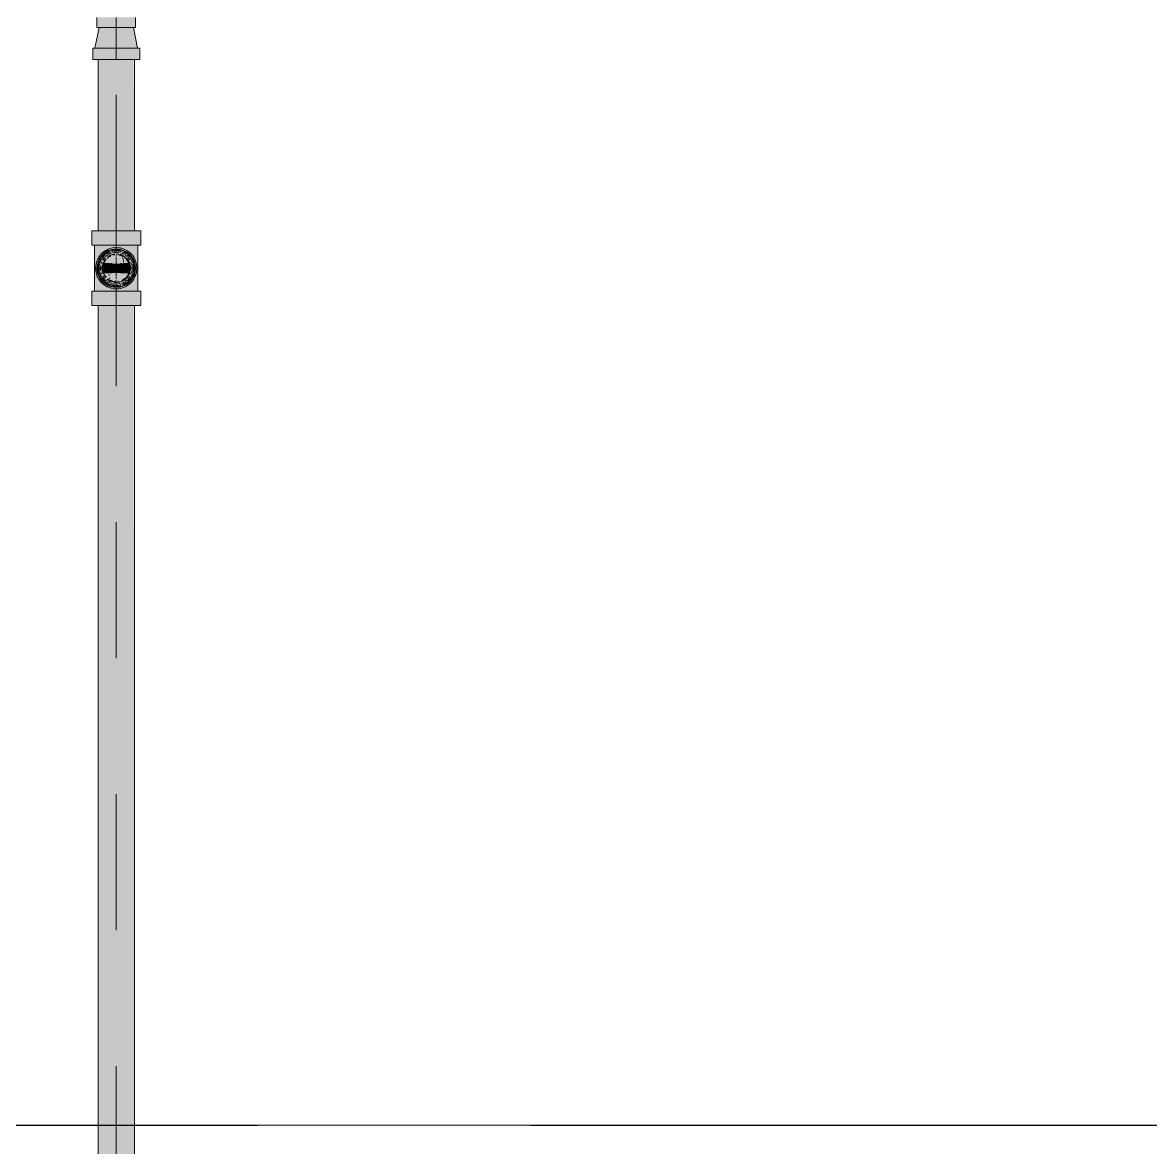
# Model space of a CAD drawing. Header units: millimetres. Extents: x -4000 to 187956, y -58990 to 162485.
# Drawn here: x 14141 to 15456, y 135424 to 136737 of the extents above; entities that cross this region are included whole.
import ezdxf

# ---------------------------------------------------------------- set-up
doc = ezdxf.new("R2010")
doc.units = ezdxf.units.MM
for name, pattern in [('Dash 1_16_', [317.5, 158.75, -158.75]), ('Grid Line', [2222.5, 1270, -317.5, 317.5, -317.5]), ('Grid Line 12_5mm', [2150, 1250, -300, 300, -300])]:
    doc.linetypes.add(name, pattern=pattern)
for name, color, linetype, lineweight in [('F-SPRN', 3, 'Continuous', 9), ('P-PIPE', 3, 'Continuous', 9), ('P-PIPE-CNTR', 3, 'Continuous', 9), ('S-GRID', 1, 'Continuous', 30)]:
    doc.layers.add(name, color=color, linetype=linetype, lineweight=lineweight)

# ---------------------------------------------------------------- blocks, each defined once
blk = doc.blocks.new('CMF2_NHAXUONG_A_rvt-1-0_000')
at = {"layer": 'S-GRID', "linetype": 'Grid Line 12_5mm', "lineweight": 9}
blk.add_line((-824.3, 135450), (183641.1, 135450), dxfattribs=at)
blk = doc.blocks.new('Sprinkler_Up - DN20-V914-0_000')
at = {"layer": 'F-SPRN', "transparency": 33554534}
for points in [[(-22.2, 0), (-3.9, 0.7), (-1.7, 2.9), (-1.2, 3.5), (-0.6, 4), (0.6, 4), (1.2, 3.5), (1.7, 2.9), (4.6, 0), (22.2, 0), (17.8, 13.2), (6.9, 21.2), (-6.9, 21.2), (-18, 13), (-20.5, 5.2)], [(0, -16.7), (4.3, -16.1), (11.8, -11.8), (16.1, -4.3), (16.1, 4.3), (9.9, 13.2), (8.3, 14.4), (0, 16.7), (-4.3, 16.1), (-11.8, 11.8), (-16.1, 4.3), (-16.1, -4.3), (-11.8, -11.8), (-8.3, -14.4)], [(0, -15.6), (7.8, -13.5), (13.5, -7.8), (15.1, -4), (15.1, 4), (13.5, 7.8), (7.8, 13.5), (0, 15.6), (-8.2, 13.2), (-11, 11), (-15.1, 4), (-15.1, -4), (-11, -11), (-7.8, -13.5)], [(-6.9, -21.2), (6.9, -21.2), (18, -13.1), (22.2, 0), (3.9, -0.7), (1.7, -2.9), (1.2, -3.5), (0.6, -4), (-0.6, -4), (-1.2, -3.5), (-1.7, -2.9), (-4.6, 0), (-22.2, 0), (-18, -13.1), (-12.4, -17.1)], [(-10.9, -5.5), (-10.9, 5.4), (-14.5, 5.4), (-14.5, -5.5)], [(-7.7, -5.5), (-7.7, 5.4), (-10.9, 5.4), (-10.9, -5.5)], [(0, -5.5), (0, 5.4), (-7.7, 5.4), (-7.7, -5.5)], [(0, 0), (5.7, 0), (2.9, 4.9), (-2.9, 4.9), (-5.7, 0)], [(2.9, -4.9), (5.7, 0), (-5.7, 0), (-2.9, -4.9)], [(0, 0), (4.6, 0), (0, 4.6), (-4.6, 0)], [(0, -4.6), (4.6, 0), (-4.6, 0)], [(0, -2.6), (1.3, 0), (-1.8, 0)], [(-1.3, 0), (1.8, 0), (0, 2.6)], [(7.7, -5.5), (7.7, 5.4), (0, 5.4), (0, -5.5)], [(10.9, -5.5), (10.9, 5.4), (7.7, 5.4), (7.7, -5.5)], [(14.5, -5.5), (14.5, 5.4), (10.9, 5.4), (10.9, -5.5)]]:
    blk.add_hatch(color=1, dxfattribs=at).paths.add_polyline_path(points)
at = {"layer": 'F-SPRN', "color": 1}
for p, q in [((-11.5, 5.4), (-14.5, 5.4)), ((-14.5, 5.4), (-11.3, 5.4)), ((-14.5, 5.4), (-14.5, 3.7)), ((-14.5, 3.3), (-14.5, 0)), ((-11.5, 5.4), (-11.5, 4)), ((-10.9, 1.9), (-10.9, 3.6)), ((-10.8, 5.4), (-8, 5.4)), ((-8.1, 5.4), (-10.8, 5.4)), ((-8.1, 5.4), (-8.1, 2.8)), ((-8.1, 2.5), (-8.1, 0.7)), ((-7.7, 4.8), (-7.7, 2.7)), ((-7.7, 4.8), (-7.7, 2.7)), ((-7.7, 2.1), (-7.7, 0.5)), ((-7.7, 2.1), (-7.7, 0.5)), ((-6.7, 5.4), (-4.7, 5.4)), ((-5.8, 3.8), (-5.8, 2.2)), ((-2.1, 0), (-2.1, 0)), ((-2.1, 0), (-2.1, -0.1)), ((0, 2.1), (-0.1, 2.1)), ((2.1, 0), (2.1, 0.1)), ((2.1, 0), (2.1, 0)), ((4.7, 5.4), (6.5, 5.4)), ((7.7, 5.4), (10.8, 5.4)), ((7.7, 5.2), (7.7, 2.7)), ((7.7, 5.2), (7.7, 2.7)), ((7.7, 2.3), (7.7, 0.5)), ((7.7, 2.3), (7.7, 0.5)), ((10.8, 5.4), (8.1, 5.4)), ((8.1, 5.4), (8.1, 2.8)), ((8.1, 2.5), (8.1, 0.4)), ((10.9, 5.4), (14.5, 5.4)), ((10.9, 3.6), (10.9, 0.2)), ((14.5, 5.4), (11.5, 5.4)), ((11.5, 5.4), (11.5, 4)), ((11.5, 3), (11.5, 0.2)), ((14.5, 5.4), (14.5, -5.5)), ((-14.5, -1.3), (-14.5, -3.7)), ((-11.1, -5.5), (-14.5, -5.5)), ((-14.5, -5.5), (-11.5, -5.5)), ((-10.9, -2.6), (-10.9, -1.3)), ((-10.8, -5.5), (-8.1, -5.5)), ((-7.8, -5.5), (-10.8, -5.5)), ((-8.1, -4.2), (-8.1, -5.5)), ((-7.7, -2.7), (-7.7, -4)), ((-7.7, -2.7), (-7.7, -4)), ((-7, -5.5), (-5.8, -5.5)), ((-4.8, -5.5), (-7, -5.5)), ((-5.8, -2.3), (-5.8, -3.8)), ((0, -2.1), (0.1, -2.1)), ((7, -5.5), (4.8, -5.5)), ((5.8, -2.2), (5.8, -3.8)), ((5.8, -5.5), (7, -5.5)), ((7.7, -0.5), (7.7, -2.3)), ((7.7, -0.5), (7.7, -2.3)), ((7.7, -2.7), (7.7, -5.4)), ((7.7, -2.7), (7.7, -5.4)), ((10.8, -5.5), (7.7, -5.5)), ((8.1, -0.4), (8.1, -2.5)), ((8.1, -2.8), (8.1, -5.5)), ((8.1, -5.5), (10.8, -5.5)), ((10.9, -0.2), (10.9, -3.6)), ((14.5, -5.5), (10.9, -5.5)), ((11.5, -0.2), (11.5, -3)), ((11.5, -4), (11.5, -5.5)), ((11.5, -5.5), (14.5, -5.5))]:
    blk.add_line(p, q, dxfattribs=at)
at = {"layer": 'F-SPRN', "color": 1, "flags": 128}
for points in [[(-0.6, 2), (-0.7, 2), (-0.8, 1.9), (-0.9, 1.9), (-0.9, 1.9), (-1, 1.8), (-1.1, 1.8), (-1.2, 1.7), (-1.2, 1.7), (-1.3, 1.6), (-1.4, 1.6), (-1.4, 1.5), (-1.5, 1.5), (-1.5, 1.4), (-1.6, 1.3), (-1.6, 1.3), (-1.7, 1.2), (-1.7, 1.1), (-1.8, 1.1), (-1.8, 1), (-1.9, 0.9), (-1.9, 0.8), (-1.9, 0.8), (-2, 0.7), (-2, 0.6), (-2, 0.5), (-2, 0.5), (-2, 0.4), (-2.1, 0.3), (-2.1, 0.2), (-2.1, 0.1), (-2.1, 0)], [(-0.5, 2), (-0.6, 2), (-0.6, 2)], [(-0.1, 2.1), (-0.1, 2.1), (-0.2, 2.1), (-0.3, 2.1), (-0.4, 2), (-0.5, 2)], [(2.1, 0.1), (2.1, 0.2), (2.1, 0.2), (2.1, 0.3), (2, 0.4), (2, 0.5), (2, 0.6), (2, 0.7), (1.9, 0.7), (1.9, 0.8), (1.9, 0.9), (1.8, 1), (1.8, 1), (1.8, 1.1), (1.7, 1.2), (1.7, 1.2), (1.6, 1.3), (1.6, 1.4), (1.5, 1.4), (1.4, 1.5), (1.4, 1.5), (1.3, 1.6), (1.3, 1.7), (1.2, 1.7), (1.1, 1.7), (1.1, 1.8), (1, 1.8), (0.9, 1.9), (0.8, 1.9), (0.8, 1.9), (0.7, 2), (0.6, 2), (0.5, 2), (0.4, 2), (0.4, 2), (0.3, 2.1), (0.2, 2.1), (0.1, 2.1), (0, 2.1)], [(-2.1, -0.1), (-2.1, -0.2), (-2.1, -0.2), (-2.1, -0.3)], [(-2.1, -0.3), (-2, -0.4), (-2, -0.5), (-2, -0.6), (-2, -0.7), (-1.9, -0.7), (-1.9, -0.8), (-1.9, -0.9), (-1.8, -1), (-1.8, -1), (-1.8, -1.1), (-1.7, -1.2), (-1.7, -1.2), (-1.6, -1.3), (-1.6, -1.4), (-1.5, -1.4), (-1.4, -1.5), (-1.4, -1.5), (-1.3, -1.6), (-1.3, -1.7), (-1.2, -1.7), (-1.1, -1.7), (-1.1, -1.8), (-1, -1.8), (-0.9, -1.9), (-0.8, -1.9), (-0.8, -1.9), (-0.7, -2), (-0.6, -2), (-0.5, -2), (-0.4, -2), (-0.4, -2), (-0.3, -2.1), (-0.2, -2.1), (-0.1, -2.1), (0, -2.1)], [(0.1, -2.1), (0.1, -2.1), (0.2, -2.1), (0.3, -2.1), (0.4, -2), (0.5, -2), (0.6, -2), (0.6, -2), (0.7, -2), (0.8, -1.9), (0.9, -1.9), (0.9, -1.9), (1, -1.8), (1.1, -1.8), (1.2, -1.7), (1.2, -1.7), (1.3, -1.6), (1.4, -1.6), (1.4, -1.5), (1.5, -1.5), (1.5, -1.4), (1.6, -1.3), (1.6, -1.3), (1.7, -1.2), (1.7, -1.1), (1.8, -1.1), (1.8, -1), (1.9, -0.9), (1.9, -0.8), (1.9, -0.8), (2, -0.7), (2, -0.6), (2, -0.5), (2, -0.5), (2, -0.4), (2.1, -0.3), (2.1, -0.2), (2.1, -0.1), (2.1, 0)]]:
    blk.add_lwpolyline(points, dxfattribs=at)
at = {"layer": 'F-SPRN', "color": 1}
for radius, start, end in [(22.2, 360, 180), (21.9, 142.518, 146.6247), (21.9, 126.6942, 142.518), (21.9, 108.2621, 125.7507), (16.7, 121.4181, 126.9869), (16.7, 121.4181, 126.9869), (16.7, 106.5995, 120), (16.7, 106.5995, 120), (15.6, 120, 121.8808), (15.6, 120, 121.8808), (15.6, 114.4363, 119.9813), (15.6, 114.4363, 119.9813), (21.9, 99.348, 107.901), (16.7, 96.4143, 105), (16.7, 96.4143, 105), (21.9, 90.145, 98.8503), (15.6, 95.5762, 100.6843), (15.6, 95.5762, 100.6843), (16.7, 83.0684, 90), (16.7, 83.0684, 90), (21.9, 72.5583, 89.4624), (15.6, 75.573, 80.5892), (15.6, 75.573, 80.5892), (15.6, 67.5614, 74.5481), (15.6, 67.5614, 74.5481), (16.7, 60, 75), (16.7, 60, 75), (15.6, 60.0187, 65.5637), (15.6, 60.0187, 65.5637), (21.9, 54.2493, 71.7379), (15.6, 58.1192, 60), (15.6, 58.1192, 60), (16.7, 53.0131, 58.5819), (16.7, 53.0131, 58.5819), (21.9, 37.482, 53.3058), (21.9, 36, 37.482), (21.9, 165.6773, 179.2615), (21.9, 146.6247, 164.8151), (16.7, 167.6802, 180), (16.7, 167.6802, 180), (16.7, 155.3879, 164.9693), (16.7, 155.3879, 164.9693), (15.6, 166.4265, 180), (15.6, 166.4265, 180), (15.6, 150.9409, 165), (15.6, 159.6139, 165), (16.7, 136.7213, 149.931), (16.7, 136.7213, 149.931), (15.6, 150.9409, 156.3845), (15.6, 138.4214, 150), (15.6, 138.4214, 150), (15.6, 126.205, 133.2078), (15.6, 126.205, 133.2078), (4.63, 155.7832, 180), (4.63, 155.7832, 180), (4.63, 109.0192, 138.2703), (4.63, 109.0192, 138.2703), (2.56, 109.0192, 168.8278), (2.56, 109.0192, 168.8278), (2.04, 109.0192, 180), (4.63, 17.9592, 90), (4.63, 17.9592, 90), (3.81, 57.0577, 90), (2.56, 14.5599, 90), (2.56, 14.5599, 90), (2.04, 10.4703, 90), (3.81, 16.1605, 43.8358), (15.6, 46.7922, 53.795), (15.6, 46.7922, 53.795), (15.6, 30, 41.5786), (15.6, 30, 41.5786), (16.7, 30, 43.2787), (16.7, 30, 43.2787), (15.6, 23.6155, 29.5646), (15.6, 15, 29.5646), (15.6, 15, 20.3861), (16.7, 15, 24.6121), (16.7, 15, 24.6121), (15.6, 360, 13.6618), (15.6, 0, 13.6618), (16.7, 360, 12.3198), (16.7, 0, 12.3198), (21.9, 15.1849, 35.2302), (21.9, 0.7385, 14.3227), (22.2, 180, 360), (21.9, 180.7385, 194.3227), (21.9, 195.1849, 213.3753), (21.9, 213.3753, 216), (21.9, 216.7299, 233.3058), (16.7, 180, 192.3198), (16.7, 180, 192.3198), (16.7, 195.0307, 204.6121), (16.7, 195.0307, 204.6121), (15.6, 181.9082, 193.6618), (15.6, 181.9082, 193.6618), (15.6, 197.3339, 209.5646), (15.6, 197.3339, 209.5646), (16.7, 210.069, 223.2787), (16.7, 210.069, 223.2787), (15.6, 212.5472, 221.5786), (15.6, 212.5472, 221.5786), (16.7, 229.4249, 238.5819), (16.7, 229.4249, 238.5819), (15.6, 233.795, 240), (15.6, 233.795, 240), (4.63, 197.9592, 0), (4.63, 197.9592, 360), (3.81, 196.1605, 360), (2.56, 191.1677, 0), (2.56, 191.1677, 360), (2.04, 190.4703, 0), (15.6, 300, 313.2078), (15.6, 300, 313.2078), (16.7, 301.4181, 310.5751), (16.7, 301.4181, 310.5751), (15.6, 318.4214, 330), (15.6, 318.4214, 330), (16.7, 316.7213, 330), (16.7, 316.7213, 330), (21.9, 306.6942, 323.2701), (15.6, 330.4354, 345), (15.6, 330.4354, 336.3845), (15.6, 339.6139, 345), (15.6, 346.3382, 360), (15.6, 346.3382, 360), (16.7, 335.3879, 345), (16.7, 335.3879, 345), (16.7, 347.6802, 360), (16.7, 347.6802, 360), (21.9, 324.7698, 344.8151), (21.9, 345.6773, 359.2615), (21.9, 234.2493, 251.7379), (16.7, 240, 255), (16.7, 240, 255), (15.6, 240.0187, 254.5481), (15.6, 240.0187, 254.5481), (21.9, 252.5583, 269.4624), (15.6, 255, 267.64), (15.6, 255, 267.64), (16.7, 263.0684, 270), (16.7, 263.0684, 270), (21.9, 270.145, 278.8503), (15.6, 275.5762, 280.6843), (15.6, 275.5762, 280.6843), (16.7, 276.4143, 285), (16.7, 276.4143, 285), (21.9, 279.348, 287.901), (16.7, 286.5995, 300), (16.7, 286.5995, 300), (15.6, 294.4363, 299.9813), (15.6, 294.4363, 299.9813), (21.9, 288.2621, 305.7507)]:
    blk.add_arc((0, 0), radius, start, end, dxfattribs=at)
blk = doc.blocks.new('Steel_Transition_Threaded_HoaPhat - Standard-V915-0_000')
at = {"layer": 'P-PIPE', "lineweight": 13, "transparency": 33554534}
h = blk.add_hatch(color=1, dxfattribs=at)
h.paths.add_polyline_path([(14250, 136427.6), (14255.8, 136428.4), (14261.3, 136430.6), (14265.9, 136434.2), (14269.5, 136438.8), (14271.7, 136444.3), (14272.5, 136450.1), (14271.7, 136455.9), (14268, 136463.3), (14265.9, 136466), (14261.3, 136469.6), (14255.8, 136471.8), (14250, 136472.6), (14244.2, 136471.8), (14238.8, 136469.6), (14232, 136463.2), (14230.5, 136461.3), (14228.3, 136455.9), (14227.5, 136450.1), (14228.3, 136444.3), (14232, 136436.9), (14234.1, 136434.2), (14238.8, 136430.6), (14244.2, 136428.4)])
h.paths.add_polyline_path([(14250, 136430), (14244.8, 136430.7), (14240, 136432.7), (14235.8, 136435.9), (14232, 136441.5), (14230.6, 136444.9), (14229.9, 136450.1), (14232, 136458.6), (14235, 136463.3), (14235.8, 136464.3), (14240, 136467.5), (14244.8, 136469.5), (14250, 136470.2), (14255.2, 136469.5), (14260.1, 136467.5), (14265, 136463.3), (14267.4, 136460.1), (14269.4, 136455.3), (14270.1, 136450.1), (14269.4, 136444.9), (14267.4, 136440), (14264.2, 136435.9), (14260.1, 136432.7), (14255.2, 136430.7)])
for points in [[(14250, 136430), (14250, 136433.7), (14241.8, 136435.9), (14235.8, 136441.9), (14233.6, 136450.1), (14235.8, 136458.3), (14241.8, 136464.3), (14250, 136466.5), (14250, 136470.2), (14244.8, 136469.5), (14240, 136467.5), (14235, 136463.3), (14232, 136458.6), (14230.6, 136455.3), (14229.9, 136450.1), (14232, 136441.5), (14232.6, 136440), (14235.8, 136435.9), (14240, 136432.7), (14244.8, 136430.7)], [(14250, 136431.6), (14254.8, 136432.2), (14259.3, 136434.1), (14263.1, 136437), (14266, 136440.8), (14267.9, 136445.3), (14268.5, 136450.1), (14267.9, 136454.9), (14266, 136459.3), (14262.9, 136463.3), (14259.3, 136466.1), (14254.8, 136468), (14250, 136468.6), (14245.2, 136468), (14240.8, 136466.1), (14236.9, 136463.2), (14234, 136459.3), (14232, 136453.7), (14232, 136446.5), (14232.1, 136445.3), (14234, 136440.8), (14236.9, 136437), (14240.8, 136434.1), (14245.2, 136432.2)], [(14250, 136430), (14255.2, 136430.7), (14260.1, 136432.7), (14264.2, 136435.9), (14267.4, 136440), (14269.4, 136444.9), (14270.1, 136450.1), (14269.4, 136455.3), (14265, 136463.3), (14264.2, 136464.3), (14260.1, 136467.5), (14255.2, 136469.5), (14250, 136470.2), (14250, 136466.5), (14258.2, 136464.3), (14264.2, 136458.3), (14266.4, 136450.1), (14264.2, 136441.9), (14258.2, 136435.9), (14250, 136433.7)]]:
    blk.add_hatch(color=1, dxfattribs=at).paths.add_polyline_path(points)
at = {"layer": 'P-PIPE', "color": 20, "lineweight": 13}
for radius, start, end in [(22.5, 143.8717, 270), (22.5, 143.8717, 270), (22.5, 143.7176, 143.8717), (22.5, 143.7176, 143.8717), (22.5, 90, 143.7176), (22.5, 90, 143.7176), (20.1, 139.8677, 148.1553), (18.5, 136.4297, 150), (18.5, 136.4297, 150), (20.1, 128.8856, 138.6435), (18.5, 134.3867, 135), (18.5, 134.3867, 135), (18.5, 123.4976, 133.2041), (18.5, 123.4976, 133.2041), (20.1, 109.6859, 125.0043), (18.5, 106.819, 120), (18.5, 106.819, 120), (16.4, 115.1607, 120), (16.4, 107.4657, 111.9681), (20.1, 100.9975, 105), (18.5, 91.4353, 103.2046), (18.5, 91.4353, 103.2046), (16.4, 96.2132, 104.6042), (20.1, 90.5246, 98.5089), (22.5, 270, 90), (22.5, 270, 90), (18.5, 78.0986, 90), (18.5, 78.0986, 90), (20.1, 75.0607, 87.9279), (18.5, 60, 75), (18.5, 60, 75), (16.4, 66.9681, 72.9388), (20.1, 54.9957, 75), (18.5, 46.7959, 56.5024), (18.5, 46.7959, 56.5024), (20.1, 41.3565, 51.1144), (18.5, 45, 45.6133), (18.5, 45, 45.6133), (18.5, 30, 43.5703), (18.5, 30, 43.5703), (20.1, 31.8447, 40.1323), (20.1, 166.0499, 193.9501), (20.1, 154.6137, 162.7449), (18.5, 172.0754, 187.9246), (18.5, 172.0754, 187.9246), (20.1, 150, 154.5924), (18.5, 157.6232, 165), (18.5, 157.6232, 165), (16.4, 168.5467, 178.9063), (16.4, 184.8393, 191.4533), (16.4, 158.0319, 163.506), (16.4, 143.5463, 150), (16.4, 30, 38.0319), (16.4, 353.5463, 8.0319), (18.5, 15, 22.3768), (18.5, 15, 22.3768), (20.1, 17.2551, 30), (18.5, 346.5939, 13.4061), (18.5, 346.5939, 13.4061), (20.1, 346.0499, 13.9501), (20.1, 197.2551, 205.3863), (20.1, 205.4076, 210), (18.5, 195, 202.3768), (18.5, 195, 202.3768), (20.1, 211.8447, 231.1144), (18.5, 210, 223.5703), (18.5, 210, 223.5703), (16.4, 210.6635, 216.4537), (18.5, 226.7959, 236.5024), (18.5, 226.7959, 236.5024), (16.4, 230.4733, 236.6389), (16.4, 240, 246.5955), (16.4, 293.4045, 300), (18.5, 303.4976, 313.2041), (18.5, 303.4976, 313.2041), (20.1, 308.8856, 328.1553), (18.5, 316.4297, 330), (18.5, 316.4297, 330), (16.4, 338.0319, 342.8691), (18.5, 337.6232, 345), (18.5, 337.6232, 345), (20.1, 330, 342.7449), (20.1, 234.9957, 255), (18.5, 240, 255), (18.5, 240, 255), (16.4, 250.3629, 255), (20.1, 255.0607, 267.9279), (18.5, 258.0986, 270), (18.5, 258.0986, 270), (16.4, 264.1652, 268.506), (20.1, 270.5246, 278.5089), (18.5, 271.4353, 283.2046), (18.5, 271.4353, 283.2046), (16.4, 276.2132, 283.9063), (20.1, 280.9975, 285), (16.4, 287.4657, 291.9681), (18.5, 286.819, 300), (18.5, 286.819, 300), (20.1, 289.6859, 305.0043)]:
    blk.add_arc((14250, 136450.1), radius, start, end, dxfattribs=at)

msp = doc.modelspace()

# ---------------------------------------------------------------- block references
at = {"lineweight": 5}
msp.add_blockref('CMF2_NHAXUONG_A_rvt-1-0_000', (0, 0), dxfattribs=at)

# ---------------------------------------------------------------- next in the draw order: hatches: boundary and pattern name
at = {"layer": 'P-PIPE', "lineweight": 5, "transparency": 33554534}
for points in [[(14234.1, 136730.8), (14272.5, 136730.8), (14271.7, 136742.6), (14227.5, 136742.6), (14228.3, 136730.8), (14230.5, 136730.8)], [(14237.6, 136706.9), (14274.8, 136706.9), (14269.4, 136730.8), (14229.9, 136730.8), (14226.1, 136706.9), (14232.5, 136706.9)], [(14269.3, 136693.6), (14277.4, 136693.6), (14276.4, 136706.9), (14222.7, 136706.9), (14223.6, 136693.6), (14263.7, 136693.6)], [(14231.7, 136493.8), (14250, 136493.8), (14250, 136693.6), (14228.9, 136693.6), (14229.6, 136493.8)], [(14250, 136493.8), (14271.1, 136493.8), (14270.4, 136693.6), (14250, 136693.6), (14250, 136536.3)], [(14235.7, 136477.1), (14250, 136477.1), (14250, 136493.8), (14221.4, 136493.8), (14222.3, 136477.1), (14232, 136477.1)], [(14250, 136477.1), (14278.6, 136477.1), (14277.7, 136493.8), (14250, 136493.8)], [(14245.1, 136423.1), (14250, 136423.1), (14250, 136428.9), (14240.8, 136431.3), (14233.9, 136436.8), (14231.7, 136439.4), (14229.2, 136446.2), (14229.2, 136454), (14233.9, 136463.4), (14237.7, 136467), (14244.3, 136470.2), (14250, 136471.2), (14250, 136477.1), (14224.7, 136477.1), (14225.6, 136423.1), (14243.5, 136423.1)], [(14261.1, 136423.1), (14275.3, 136423.1), (14274.4, 136477.1), (14250, 136477.1), (14250, 136471.2), (14259.2, 136468.9), (14266.1, 136463.4), (14268.3, 136460.7), (14270.8, 136454), (14270.8, 136446.2), (14266.1, 136436.8), (14262.3, 136433.2), (14255.7, 136430), (14250, 136428.9), (14250, 136423.1), (14259.6, 136423.1)], [(14250, 136426), (14256.2, 136426.8), (14262.1, 136429.2), (14267.1, 136433), (14270.9, 136438), (14273.3, 136443.8), (14274.1, 136450.1), (14273.3, 136456.3), (14270, 136463.3), (14267.1, 136467.1), (14262.1, 136471), (14256.2, 136473.4), (14250, 136474.2), (14243.8, 136473.4), (14237.9, 136471), (14232, 136465.9), (14229.1, 136462.1), (14226.7, 136456.3), (14225.9, 136450.1), (14226.7, 136443.8), (14229.1, 136438), (14233, 136433), (14237.9, 136429.2), (14243.8, 136426.8)], [(14241.7, 136435.6), (14242.8, 136437.6), (14241.7, 136441.7), (14242.8, 136445.9), (14245.8, 136449), (14257.2, 136454.3), (14258.4, 136458.4), (14256.7, 136463.3), (14255.9, 136464.3), (14250, 136466.8), (14241.7, 136464.6), (14235.5, 136458.4), (14233.3, 136450.1), (14235.5, 136441.7), (14238.2, 136438.3)], [(14235.7, 136406.5), (14250, 136406.5), (14250, 136423.1), (14221.4, 136423.1), (14222.3, 136406.5), (14232, 136406.5)], [(14250, 136406.5), (14278.6, 136406.5), (14277.7, 136423.1), (14250, 136423.1)], [(14250, 134725.1), (14250, 136406.5), (14228.9, 136406.5), (14229.6, 134725.1), (14244.5, 134725.1)], [(14250, 134725.1), (14271.1, 134725.1), (14270.4, 136406.5), (14250, 136406.5), (14250, 135076.2)]]:
    msp.add_hatch(color=1, dxfattribs=at).paths.add_polyline_path(points)
at = {"layer": 'P-PIPE', "transparency": 33554534}
msp.add_hatch(color=1, dxfattribs=at).paths.add_polyline_path([(14250, 136433.4), (14258.4, 136435.6), (14261.8, 136438.3), (14266.1, 136445.8), (14266.1, 136454.4), (14260, 136463.3), (14258.4, 136464.6), (14250, 136466.8), (14245.7, 136466.2), (14238.2, 136461.9), (14233.9, 136454.4), (14233.9, 136445.8), (14238.2, 136438.3), (14241.7, 136435.6)])

# ---------------------------------------------------------------- next in the draw order: linework, layer by layer
at = {"layer": 'P-PIPE', "color": 20, "lineweight": 13}
for p, q in [((14227.5, 136742.6), (14227.5, 136730.8)), ((14272.5, 136730.8), (14272.5, 136742.6)), ((14229.9, 136730.8), (14225.2, 136706.9)), ((14227.5, 136730.8), (14272.5, 136730.8)), ((14227.5, 136730.8), (14229.8, 136730.8)), ((14230.6, 136730.8), (14244.2, 136730.8)), ((14244.8, 136730.8), (14255.2, 136730.8)), ((14255.8, 136730.8), (14269.4, 136730.8)), ((14274.8, 136706.9), (14270.1, 136730.8)), ((14270.2, 136730.8), (14272.5, 136730.8)), ((14222.7, 136706.9), (14222.7, 136693.6)), ((14225, 136706.9), (14222.7, 136706.9)), ((14277.4, 136706.9), (14222.7, 136706.9)), ((14242.9, 136706.9), (14226.3, 136706.9)), ((14256.4, 136706.9), (14243.6, 136706.9)), ((14273.7, 136706.9), (14257.1, 136706.9)), ((14277.4, 136706.9), (14275, 136706.9)), ((14277.4, 136693.6), (14277.4, 136706.9)), ((14222.7, 136693.6), (14277.4, 136693.6)), ((14222.7, 136693.6), (14228.7, 136693.6)), ((14228.9, 136693.6), (14228.9, 136493.8)), ((14229.6, 136693.6), (14228.9, 136693.6)), ((14268.3, 136693.6), (14231.7, 136693.6)), ((14231.7, 136693.6), (14268.4, 136693.6)), ((14271.1, 136693.6), (14270.4, 136693.6)), ((14271.1, 136493.8), (14271.1, 136693.6)), ((14271.3, 136693.6), (14277.4, 136693.6)), ((14221.4, 136493.8), (14221.4, 136477.1)), ((14228.8, 136493.8), (14221.4, 136493.8)), ((14250, 136493.8), (14221.4, 136493.8)), ((14228.9, 136493.8), (14229.6, 136493.8)), ((14229.7, 136493.8), (14235.1, 136493.8)), ((14231.6, 136493.8), (14229.8, 136493.8)), ((14235, 136493.8), (14231.8, 136493.8)), ((14235.6, 136493.8), (14264.4, 136493.8)), ((14250, 136493.8), (14235.7, 136493.8)), ((14264.3, 136493.8), (14250, 136493.8)), ((14278.6, 136493.8), (14250, 136493.8)), ((14264.9, 136493.8), (14270.3, 136493.8)), ((14270.2, 136493.8), (14265, 136493.8)), ((14270.4, 136493.8), (14271.1, 136493.8)), ((14278.6, 136493.8), (14271.2, 136493.8)), ((14278.6, 136477.1), (14278.6, 136493.8)), ((14221.4, 136477.1), (14224.6, 136477.1)), ((14221.4, 136477.1), (14250, 136477.1)), ((14224.7, 136477.1), (14224.7, 136423.1)), ((14225.6, 136477.1), (14224.7, 136477.1)), ((14225.6, 136477.1), (14224.7, 136477.1)), ((14225.5, 136477.1), (14231.8, 136477.1)), ((14232, 136477.1), (14225.6, 136477.1)), ((14242.6, 136477.1), (14225.6, 136477.1)), ((14232, 136477.1), (14234.7, 136477.1)), ((14232.1, 136477.1), (14232, 136477.1)), ((14234.6, 136477.1), (14232.1, 136477.1)), ((14241.9, 136477.1), (14235.6, 136477.1)), ((14235.7, 136477.1), (14241.9, 136477.1)), ((14243.4, 136477.1), (14250, 136477.1)), ((14250, 136477.1), (14243.5, 136477.1)), ((14250, 136477.1), (14243.5, 136477.1)), ((14250, 136477.1), (14256.6, 136477.1)), ((14250, 136477.1), (14278.6, 136477.1)), ((14256.5, 136477.1), (14250, 136477.1)), ((14256.5, 136477.1), (14250, 136477.1)), ((14275.3, 136477.1), (14257.4, 136477.1)), ((14258.1, 136477.1), (14264.3, 136477.1)), ((14264.4, 136477.1), (14258.1, 136477.1)), ((14265.3, 136477.1), (14274.5, 136477.1)), ((14275.3, 136477.1), (14265.4, 136477.1)), ((14275.3, 136423.1), (14275.3, 136477.1)), ((14275.4, 136477.1), (14278.6, 136477.1)), ((14221.4, 136423.1), (14221.4, 136406.5)), ((14224.6, 136423.1), (14221.4, 136423.1)), ((14250, 136423.1), (14221.4, 136423.1)), ((14224.7, 136423.1), (14232, 136423.1)), ((14224.7, 136423.1), (14242.6, 136423.1)), ((14231.8, 136423.1), (14225.5, 136423.1)), ((14234.7, 136423.1), (14232, 136423.1)), ((14232, 136423.1), (14232.1, 136423.1)), ((14232.1, 136423.1), (14234.6, 136423.1)), ((14235.6, 136423.1), (14241.9, 136423.1)), ((14241.9, 136423.1), (14235.7, 136423.1)), ((14250, 136423.1), (14243.4, 136423.1)), ((14243.5, 136423.1), (14250, 136423.1)), ((14243.5, 136423.1), (14250, 136423.1)), ((14256.6, 136423.1), (14250, 136423.1)), ((14278.6, 136423.1), (14250, 136423.1)), ((14250, 136423.1), (14256.5, 136423.1)), ((14250, 136423.1), (14256.5, 136423.1)), ((14257.4, 136423.1), (14274.4, 136423.1)), ((14264.3, 136423.1), (14258.1, 136423.1)), ((14258.1, 136423.1), (14264.4, 136423.1)), ((14274.5, 136423.1), (14265.3, 136423.1)), ((14265.4, 136423.1), (14274.4, 136423.1)), ((14274.4, 136423.1), (14275.3, 136423.1)), ((14274.4, 136423.1), (14275.3, 136423.1)), ((14278.6, 136423.1), (14275.4, 136423.1)), ((14278.6, 136406.5), (14278.6, 136423.1)), ((14221.4, 136406.5), (14228.8, 136406.5)), ((14221.4, 136406.5), (14250, 136406.5)), ((14228.9, 136406.5), (14228.9, 134725.1)), ((14229.6, 136406.5), (14228.9, 136406.5)), ((14235.1, 136406.5), (14229.7, 136406.5)), ((14229.8, 136406.5), (14231.6, 136406.5)), ((14231.8, 136406.5), (14235, 136406.5)), ((14264.4, 136406.5), (14235.6, 136406.5)), ((14235.7, 136406.5), (14250, 136406.5)), ((14250, 136406.5), (14264.3, 136406.5)), ((14250, 136406.5), (14278.6, 136406.5)), ((14270.3, 136406.5), (14264.9, 136406.5)), ((14265, 136406.5), (14270.2, 136406.5)), ((14271.1, 136406.5), (14270.4, 136406.5)), ((14271.1, 134725.1), (14271.1, 136406.5)), ((14271.2, 136406.5), (14278.6, 136406.5))]:
    msp.add_line(p, q, dxfattribs=at)
for radius, start, end in [(24.1, 90, 255), (24.1, 90, 270), (21.1, 128.0211, 141.0043), (21.1, 113.0211, 125.8689), (21.1, 99.731, 105), (21.1, 90, 98.0211), (24.1, 285, 90), (24.1, 270, 90), (21.1, 75, 90), (21.1, 54.4236, 65.5764), (21.1, 39.3488, 51.9789), (21.1, 165.7378, 177.7452), (21.1, 182.0242, 192.7707), (21.1, 158.0211, 165), (21.1, 150, 154.6013), (21.1, 148.6996, 150), (21.1, 26.4435, 30), (21.1, 15, 21.9789), (21.1, 2.0242, 14.2622), (21.1, 353.0708, 357.9758), (21.1, 195, 203.0211), (21.1, 205.3987, 210), (21.1, 210, 211.3004), (21.1, 213.8363, 218.0211), (21.1, 218.1596, 233.0211), (21.1, 317.2293, 321.8404), (21.1, 321.9789, 326.1637), (21.1, 330, 334.6013), (21.1, 336.9789, 345), (21.1, 345.7378, 351.9789), (21.1, 234.1311, 240), (21.1, 242.2293, 251.1321), (24.1, 255, 255.2105), (24.1, 255.2105, 270), (21.1, 255, 261.9292), (21.1, 261.9789, 267.7707), (21.1, 270, 276.9789), (24.1, 270, 284.7895), (21.1, 279.731, 285), (24.1, 284.7895, 285), (21.1, 291.9789, 305.8689), (21.1, 306.9789, 315)]:
    msp.add_arc((14250, 136450.1), radius, start, end, dxfattribs=at)
at = {"layer": 'P-PIPE', "color": 1}
for centre, radius, start, end in [((14250, 136458.4), 8.35, 69.0027, 79.2369), ((14250, 136458.4), 8.35, 20.1285, 29.0413), ((14250, 136450.1), 16.7, 46.0317, 51.8726), ((14250, 136450.1), 16.7, 39.3092, 45.2846), ((14250, 136450.1), 16.7, 170.1108, 177.203), ((14250, 136450.1), 16.7, 182.797, 189.8892), ((14250, 136450.1), 16.7, 157.579, 164.2722), ((14250, 136441.7), 8.35, 115.6806, 125.5287), ((14250, 136441.7), 8.35, 100.6842, 114.0387), ((14250, 136441.7), 8.35, 90, 100.6842), ((14250, 136458.4), 8.35, 270, 280.6842), ((14250, 136458.4), 8.35, 316.3183, 330), ((14250, 136458.4), 8.35, 8.0385, 17.9918), ((14250, 136458.4), 8.35, 352.2824, 1.6717), ((14250, 136450.1), 16.7, 32.3031, 39.2955), ((14250, 136450.1), 16.7, 23.314, 31.0974), ((14250, 136450.1), 16.7, 16.9375, 22.421), ((14250, 136450.1), 16.7, 4.3093, 9.8892), ((14250, 136450.1), 16.7, 190.2154, 195.2487), ((14250, 136450.1), 16.7, 231.8726, 237.203), ((14250, 136441.7), 8.35, 172.0327, 181.5407), ((14250, 136441.7), 8.35, 199.9004, 209.0413), ((14250, 136441.7), 8.35, 131.0366, 150), ((14250, 136441.7), 8.35, 226.6998, 237.8461), ((14250, 136450.1), 16.7, 308.1274, 313.9683), ((14250, 136450.1), 16.7, 314.7154, 320.6908), ((14250, 136450.1), 16.7, 328.9026, 336.686), ((14250, 136450.1), 16.7, 337.2636, 343.0625), ((14250, 136441.7), 8.35, 249.0027, 259.2369), ((14250, 136450.1), 16.7, 264.6626, 273.5288)]:
    msp.add_arc(centre, radius, start, end, dxfattribs=at)
at = {"layer": 'P-PIPE-CNTR', "color": 20, "lineweight": 13}
for p, q in [((14250, 136693.6), (14250, 136742.6)), ((14250, 136493.8), (14250, 136474.2)), ((14250, 136474.2), (14250, 136472.6)), ((14250, 136472.6), (14250, 136471.2)), ((14250, 136470.2), (14250, 136468.6)), ((14250, 136465.2), (14250, 136463.6)), ((14250, 136462.6), (14250, 136459.8)), ((14250, 136459.1), (14250, 136456.5)), ((14250, 136454.3), (14250, 136452.6)), ((14250, 136452.1), (14250, 136450.1)), ((14250, 136450.1), (14250, 136448)), ((14250, 136447.5), (14250, 136445.9)), ((14250, 136444.6), (14250, 136441.1)), ((14250, 136440.4), (14250, 136438.1)), ((14250, 136436.5), (14250, 136435)), ((14250, 136433.4), (14250, 136432.2)), ((14250, 136431.6), (14250, 136430)), ((14250, 136428.9), (14250, 136427.6)), ((14250, 136426), (14250, 136406.5))]:
    msp.add_line(p, q, dxfattribs=at)
at = {"layer": 'P-PIPE-CNTR', "color": 1, "linetype": 'Dash 1_16_'}
for p, q in [((14250, 136493.8), (14250, 136693.6)), ((14250, 136493.8), (14250, 136693.6)), ((14250, 136472.6), (14250, 136475.1)), ((14250, 136471.2), (14250, 136472.6)), ((14250, 136468.6), (14250, 136470.2)), ((14250, 136463.6), (14250, 136465.2)), ((14250, 136459.8), (14250, 136462.6)), ((14225, 136450.1), (14227.5, 136450.1)), ((14227.8, 136450.1), (14231.5, 136450.1)), ((14232, 136450.1), (14233.3, 136450.1)), ((14236.9, 136450.1), (14240.4, 136450.1)), ((14240.4, 136450.1), (14242.3, 136450.1)), ((14245.4, 136450.1), (14247.6, 136450.1)), ((14248.7, 136450.1), (14250, 136450.1)), ((14250, 136455.5), (14250, 136459.1)), ((14250, 136452.6), (14250, 136454.3)), ((14250, 136450.1), (14250, 136452.1)), ((14250, 136448), (14250, 136450.1)), ((14250, 136450.1), (14251.3, 136450.1)), ((14251.8, 136450.1), (14254.6, 136450.1)), ((14255.7, 136450.1), (14263.5, 136450.1)), ((14266.4, 136450.1), (14268.5, 136450.1)), ((14268.5, 136450.1), (14272.2, 136450.1)), ((14272.5, 136450.1), (14275, 136450.1)), ((14250, 136445.9), (14250, 136447.5)), ((14250, 136441.1), (14250, 136444.6)), ((14250, 136438.1), (14250, 136440.4)), ((14250, 136435), (14250, 136436.5)), ((14250, 136432.2), (14250, 136433.4)), ((14250, 136430), (14250, 136431.6)), ((14250, 136427.6), (14250, 136428.9)), ((14250, 136425.1), (14250, 136426.8)), ((14250, 134725.1), (14250, 136406.5)), ((14250, 134725.1), (14250, 136406.5))]:
    msp.add_line(p, q, dxfattribs=at)
at = {"layer": 'S-GRID', "linetype": 'Grid Line'}
msp.add_line((-824.3, 135450), (183641.1, 135450), dxfattribs=at)

# ---------------------------------------------------------------- next in the draw order: block references
at = {"layer": 'F-SPRN', "color": 1}
msp.add_blockref('Sprinkler_Up - DN20-V914-0_000', (14250, 136450.1), dxfattribs=at)
at = {"layer": 'P-PIPE', "color": 20, "lineweight": 13}
msp.add_blockref('Steel_Transition_Threaded_HoaPhat - Standard-V915-0_000', (0, 0), dxfattribs=at)

doc.saveas('drawing.dxf')
